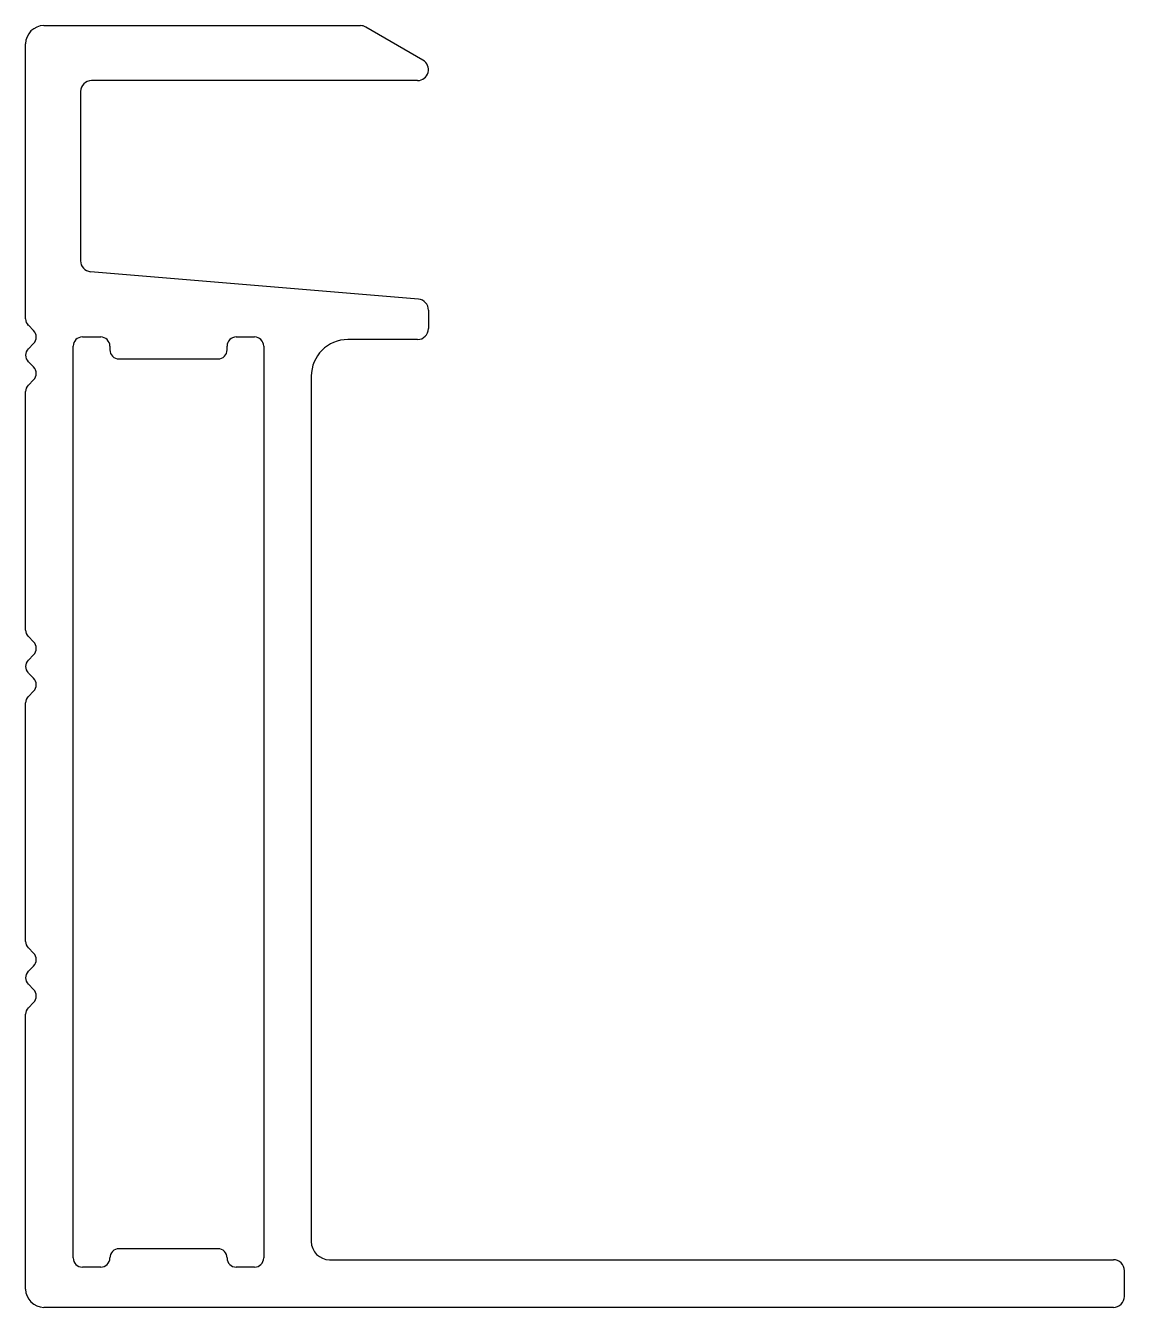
# Model space of a CAD drawing. Extents: x 2333.2 to 2363.2, y 1308 to 1343.
import ezdxf

# ---------------------------------------------------------------- set-up
doc = ezdxf.new("R2010")
doc.units = 0
doc.layers.get('0').update_dxf_attribs({"linetype": 'CONTINUOUS'})

msp = doc.modelspace()

# ---------------------------------------------------------------- linework, layer by layer
at = {"color": 0}
for p, q in [((2333.669, 1342.998), (2342.311, 1342.998)), ((2344.019, 1342.057), (2342.461, 1342.957)), ((2333.169, 1334.99), (2333.169, 1342.498)), ((2343.869, 1341.498), (2334.969, 1341.498)), ((2334.669, 1341.198), (2334.669, 1336.578)), ((2343.894, 1335.527), (2334.944, 1336.279)), ((2344.169, 1335.228), (2344.169, 1334.726)), ((2333.386, 1334.67), (2333.243, 1334.814)), ((2333.386, 1334.317), (2333.243, 1334.174)), ((2334.469, 1309.348), (2334.469, 1334.246)), ((2334.719, 1334.496), (2335.219, 1334.496)), ((2335.469, 1334.246), (2335.469, 1334.146)), ((2338.669, 1334.146), (2338.669, 1334.246)), ((2338.919, 1334.496), (2339.419, 1334.496)), ((2339.669, 1334.246), (2339.669, 1309.348)), ((2343.869, 1334.426), (2341.969, 1334.426)), ((2335.719, 1333.896), (2338.419, 1333.896)), ((2333.386, 1333.677), (2333.243, 1333.82)), ((2333.386, 1333.323), (2333.243, 1333.18)), ((2340.969, 1333.426), (2340.969, 1309.798)), ((2333.169, 1326.49), (2333.169, 1333.003)), ((2333.386, 1326.17), (2333.243, 1326.314)), ((2333.386, 1325.817), (2333.243, 1325.674)), ((2333.386, 1325.177), (2333.243, 1325.32)), ((2333.386, 1324.823), (2333.243, 1324.68)), ((2333.169, 1317.99), (2333.169, 1324.503)), ((2333.386, 1317.67), (2333.243, 1317.814)), ((2333.386, 1317.317), (2333.243, 1317.174)), ((2333.386, 1316.677), (2333.243, 1316.82)), ((2333.169, 1308.498), (2333.169, 1316.003)), ((2333.386, 1316.323), (2333.243, 1316.18)), ((2338.419, 1309.598), (2335.719, 1309.598)), ((2335.219, 1309.098), (2334.719, 1309.098)), ((2339.419, 1309.098), (2338.919, 1309.098)), ((2341.469, 1309.298), (2362.869, 1309.298)), ((2363.169, 1308.298), (2363.169, 1308.998)), ((2362.869, 1307.998), (2333.669, 1307.998))]:
    msp.add_line(p, q, dxfattribs=at)
for centre, radius, start, end in [((2333.669, 1342.498), 0.5, 90, 180), ((2342.311, 1342.698), 0.3, 60, 90), ((2343.869, 1341.798), 0.3, 270, 60), ((2334.969, 1341.198), 0.3, 90, 180), ((2334.969, 1336.578), 0.3, 180, 265.1928), ((2343.869, 1335.228), 0.3, 0, 85.1928), ((2333.419, 1334.99), 0.25, 180, 225), ((2333.209, 1334.494), 0.25, 315, 45), ((2343.869, 1334.726), 0.3, 270, 0), ((2334.719, 1334.246), 0.25, 90, 180), ((2335.219, 1334.246), 0.25, 0, 90), ((2338.919, 1334.246), 0.25, 90, 180), ((2339.419, 1334.246), 0.25, 0, 90), ((2341.969, 1333.426), 1, 90, 180), ((2333.419, 1333.997), 0.25, 135, 225), ((2335.719, 1334.146), 0.25, 180, 270), ((2338.419, 1334.146), 0.25, 270, 0), ((2333.209, 1333.5), 0.25, 315, 45), ((2333.419, 1333.003), 0.25, 135, 180), ((2333.419, 1326.49), 0.25, 180, 225), ((2333.209, 1325.994), 0.25, 315, 45), ((2333.419, 1325.497), 0.25, 135, 225), ((2333.209, 1325), 0.25, 315, 45), ((2333.419, 1324.503), 0.25, 135, 180), ((2333.419, 1317.99), 0.25, 180, 225), ((2333.209, 1317.494), 0.25, 315, 45), ((2333.419, 1316.997), 0.25, 135, 225), ((2333.209, 1316.5), 0.25, 315, 45), ((2333.419, 1316.003), 0.25, 135, 180), ((2341.469, 1309.798), 0.5, 180, 270), ((2335.719, 1309.348), 0.25, 90, 180), ((2338.419, 1309.348), 0.25, 0, 90), ((2334.719, 1309.348), 0.25, 180, 270), ((2335.219, 1309.348), 0.25, 270, 0), ((2338.919, 1309.348), 0.25, 180, 270), ((2339.419, 1309.348), 0.25, 270, 0), ((2362.869, 1308.998), 0.3, 0, 90), ((2333.669, 1308.498), 0.5, 180, 270), ((2362.869, 1308.298), 0.3, 270, 360)]:
    msp.add_arc(centre, radius, start, end, dxfattribs=at)

doc.saveas('drawing.dxf')
